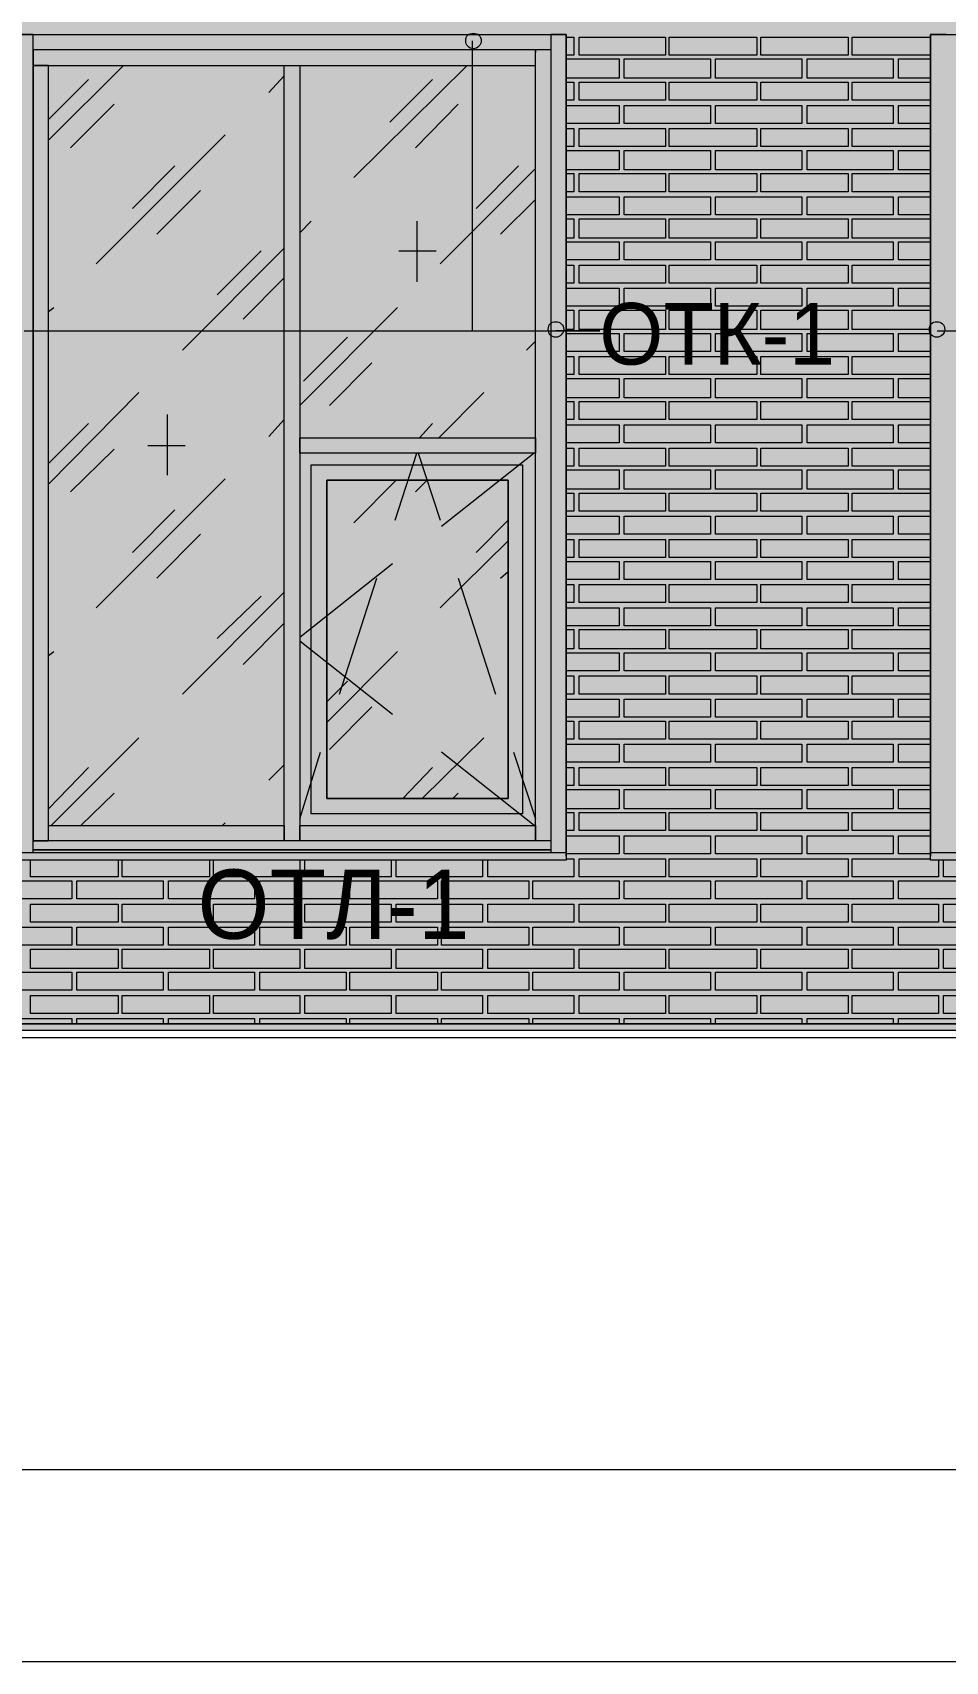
# Model space of a CAD drawing. Header units: millimetres. Extents: x -28928 to 100580, y -22867 to 36490.
# Drawn here: x 38035 to 41034, y 14249 to 19599 of the extents above; entities that cross this region are included whole.
import ezdxf

# ---------------------------------------------------------------- set-up
doc = ezdxf.new("R2010")
doc.units = ezdxf.units.MM
doc.layers.add('PDF _Геометрия', color=7, linetype='Continuous', true_color=0x8f8e8d)
doc.layers.add('PDF _Сплошная заливка', color=7, linetype='Continuous', true_color=0xffffff)
doc.layers.add('PDF _Текст', color=7, linetype='Continuous')

msp = doc.modelspace()

# ---------------------------------------------------------------- hatches: boundary and pattern name
at = {"layer": 'PDF _Сплошная заливка', "true_color": 0xdcd6cf, "transparency": 33554559}
msp.add_hatch(color=254, dxfattribs=at).paths.add_polyline_path([(19133.7, 30089.1), (19133.7, 16343.4), (52641.4, 16343.4), (52641.4, 30089.1)])

# ---------------------------------------------------------------- linework, layer by layer
at = {"layer": 'PDF _Геометрия', "color": 7, "lineweight": 9}
for points in [[(19133.7, 16343.4), (52641.4, 16343.4), (52641.4, 30089.1), (52641.4, 16343.4), (52662.6, 16343.4), (52662.6, 30089.1), (52662.6, 16343.4), (62173.4, 16343.4), (62173.4, 19592.6), (64271.8, 19592.6), (64271.8, 16343.4), (64868.4, 16343.4), (64868.4, 19592.6), (66268.7, 19592.6), (66268.7, 16343.4), (82239.9, 16343.4)], [(38036.8, 16906), (38036.8, 16969.5), (38036.8, 18243), (38036.8, 16944.1), (38087.6, 16944.1), (38087.6, 18243), (38087.6, 19491), (38036.8, 19491), (38036.8, 18243), (38036.8, 19516.4), (38036.8, 19592.6), (37986.1, 19592.6)], [(37986.1, 19592.6), (39788.4, 19592.6), (39788.4, 16893.4), (39788.4, 16969.5), (39788.4, 18243), (39788.4, 19516.4), (39788.4, 19592.6), (39737.6, 19592.6), (39737.6, 19516.4), (39737.6, 18243), (39737.6, 16944.1), (39686.8, 16944.1), (39686.8, 18243), (39686.8, 19516.4)], [(41036.4, 19592.6), (40985.7, 19592.6), (40985.7, 19516.4), (40985.7, 18243), (40985.7, 16969.5), (40985.7, 16893.4), (40985.7, 19592.6), (42783.7, 19592.6)], [(39479.5, 19571.4), (39479.5, 18619.5), (39898.4, 18619.5), (39754.5, 18619.5)], [(39686.8, 19541.8), (39686.8, 19533.4)], [(38087.6, 19245.7), (38333, 19491)], [(39090.3, 19123), (39462.6, 19491)], [(39737.6, 19516.4), (39737.6, 18243), (39737.6, 16969.5), (39737.6, 16906)], [(38087.6, 19313.4), (38218.7, 19444.5)], [(38811.1, 19402.2), (38861.8, 19457.2)], [(39208.7, 19304.9), (39348.4, 19444.5)], [(38159.5, 19220.3), (38303.4, 19364.1)], [(39293.4, 19220.3), (39433, 19364.1)], [(38244.1, 18839.5), (38667.2, 19262.6)], [(38362.6, 19021.4), (38502.2, 19161)], [(39373.7, 18839.5), (39686.8, 19152.6)], [(39492.2, 19021.4), (39631.8, 19161)], [(38443, 18936.8), (38586.8, 19080.7)], [(39572.6, 18936.8), (39686.8, 19051)], [(38912.6, 18941), (38950.7, 18979.1)], [(39297.6, 18979.1), (39297.6, 18780.3)], [(38527.6, 18556), (38861.8, 18890.3)], [(38641.8, 18738), (38785.7, 18881.8)], [(39238.4, 18881.8), (39361.1, 18881.8)], [(38726.4, 18657.6), (38861.8, 18793)], [(38087.6, 18683), (38104.5, 18695.7)], [(38912.6, 18374.1), (39234.1, 18695.7)], [(38007.2, 18619.5), (39898.4, 18619.5)], [(41006.8, 18619.5), (42898, 18619.5)], [(38925.3, 18454.5), (39069.1, 18598.4)], [(39657.2, 18556), (39686.8, 18585.7)], [(39009.9, 18374.1), (39149.5, 18513.7)], [(38087.6, 18116), (38383.7, 18416.4)], [(39369.5, 18268.4), (39517.6, 18416.4)], [(38087.6, 18183.7), (38218.7, 18314.9)], [(38476.8, 18344.5), (38476.8, 18145.7)], [(38811.1, 18272.6), (38861.8, 18327.6)], [(39306.1, 18268.4), (39348.4, 18314.9)], [(38413.4, 18243), (38536.1, 18243)], [(38159.5, 18090.7), (38303.4, 18230.3)], [(39225.7, 17997.6), (39297.6, 18217.6)], [(39301.8, 18217.6), (39373.7, 17997.6)], [(39682.6, 18217.6), (39378, 17976.4)], [(38244.1, 17709.9), (38667.2, 18133)], [(39090.3, 17989.1), (39229.9, 18128.7)], [(39293.4, 18090.7), (39331.4, 18128.7)], [(38362.6, 17891.8), (38502.2, 18031.4)], [(39492.2, 17891.8), (39598, 17997.6)], [(38443, 17807.2), (38586.8, 17951)], [(39373.7, 17709.9), (39598, 17929.9)], [(39217.2, 17853.7), (38912.6, 17612.6)], [(39572.6, 17807.2), (39598, 17828.4)], [(39043.7, 17426.4), (39166.4, 17807.2)], [(39433, 17807.2), (39555.7, 17426.4)], [(38527.6, 17426.4), (38861.8, 17760.7)], [(38641.8, 17608.4), (38785.7, 17748)], [(38726.4, 17523.7), (38861.8, 17659.1)], [(38087.6, 17553.4), (38104.5, 17566)], [(39217.2, 17358.7), (38912.6, 17599.9)], [(39001.4, 17333.4), (39234.1, 17566)], [(39001.4, 17401), (39069.1, 17468.7)], [(39009.9, 17244.5), (39149.5, 17384.1)], [(38096.1, 16994.9), (38383.7, 17282.6)], [(39314.5, 17083.7), (39517.6, 17282.6)], [(38912.6, 17016), (38980.3, 17236)], [(39682.6, 16994.9), (39378, 17236)], [(39614.9, 17236), (39686.8, 17016)], [(38087.6, 17049.9), (38218.7, 17185.3)], [(38811.1, 17143), (38861.8, 17193.7)], [(39251.1, 17083.7), (39348.4, 17185.3)], [(38193.4, 16994.9), (38303.4, 17100.7)], [(39416.1, 17083.7), (39433, 17100.7)], [(38658.7, 16994.9), (38667.2, 17003.4)], [(39737.6, 16944.1), (38036.8, 16944.1)], [(39737.6, 16914.5), (38036.8, 16914.5), (39737.6, 16914.5)], [(39737.6, 16914.5), (38036.8, 16914.5)], [(39788.4, 16906), (39788.4, 16906)], [(40985.7, 16906), (40985.7, 16906)], [(39788.4, 16884.9), (39788.4, 16880.7)], [(40985.7, 16880.7), (40985.7, 16884.9)], [(82117.2, 14536.8), (82117.2, 16296.8), (63269.1, 16296.8), (-22471.6, 16296.8)], [(19468, 14947.2), (19400.3, 14879.5), (52379.1, 14879.5), (52307.2, 14807.6)], [(-21642.4, 14249.1), (82028.4, 14249.1)]]:
    msp.add_lwpolyline(points, dxfattribs=at)
for points in [[(38887.2, 19541.8), (38036.8, 19541.8), (38036.8, 19491), (38887.2, 19491), (39686.8, 19491), (39686.8, 19541.8), (38887.2, 19541.8), (38062.2, 19541.8), (38036.8, 19541.8), (38036.8, 19592.6), (38062.2, 19592.6), (38887.2, 19592.6), (39712.2, 19592.6), (39737.6, 19592.6), (39737.6, 19541.8), (39712.2, 19541.8)], [(38912.6, 16944.1), (38861.8, 16944.1), (38087.6, 16944.1), (38087.6, 16994.9), (38861.8, 16994.9), (38861.8, 16944.1), (38861.8, 18243), (38861.8, 19491), (38912.6, 19491), (38912.6, 18243)], [(39686.8, 18217.6), (38912.6, 18217.6), (38912.6, 18268.4), (39686.8, 18268.4)], [(38950.7, 18179.5), (39644.5, 18179.5), (39644.5, 17033), (38950.7, 17033)], [(39644.5, 18179.5), (39644.5, 17033), (38950.7, 17033), (38950.7, 18179.5)], [(39598, 18128.7), (39001.4, 18128.7), (39001.4, 17083.7), (39598, 17083.7)], [(39001.4, 17083.7), (39001.4, 18128.7), (39598, 18128.7), (39598, 17083.7)], [(39686.8, 16944.1), (38912.6, 16944.1), (38912.6, 16994.9), (39686.8, 16994.9)], [(39788.4, 16880.7), (37986.1, 16880.7), (37986.1, 16906), (39788.4, 16906)], [(42783.7, 16880.7), (40985.7, 16880.7), (40985.7, 16906), (42783.7, 16906)], [(62173.4, 16322.2), (62173.4, 16343.4), (-17276.3, 16343.4), (19112.6, 16343.4), (-17276.3, 16343.4), (-17276.3, 16322.2)], [(19133.7, 16343.4), (52641.4, 16343.4)]]:
    msp.add_lwpolyline(points, close=True, dxfattribs=at)
at = {"layer": 'PDF _Геометрия', "lineweight": 9}
for points in [[(39788.4, 19584.1), (39813.7, 19584.1), (39813.7, 19524.9), (39788.4, 19524.9)], [(40985.7, 19524.9), (40727.6, 19524.9), (40727.6, 19584.1), (40985.7, 19584.1)], [(39788.4, 19512.2), (39822.2, 19512.2), (39961.8, 19512.2), (39961.8, 19448.7), (39822.2, 19448.7), (39788.4, 19448.7)], [(40985.7, 19448.7), (40879.9, 19448.7), (40879.9, 19512.2), (40985.7, 19512.2)], [(39788.4, 19436), (39813.7, 19436), (39813.7, 19376.8), (39788.4, 19376.8)], [(40985.7, 19376.8), (40727.6, 19376.8), (40727.6, 19436), (40985.7, 19436)], [(39788.4, 19359.9), (39822.2, 19359.9), (39961.8, 19359.9), (39961.8, 19300.7), (39822.2, 19300.7), (39788.4, 19300.7)], [(40985.7, 19300.7), (40879.9, 19300.7), (40879.9, 19359.9), (40985.7, 19359.9)], [(39788.4, 19283.7), (39813.7, 19283.7), (39813.7, 19224.5), (39788.4, 19224.5)], [(40985.7, 19224.5), (40727.6, 19224.5), (40727.6, 19283.7), (40985.7, 19283.7)], [(39788.4, 19211.8), (39822.2, 19211.8), (39961.8, 19211.8), (39961.8, 19148.4), (39822.2, 19148.4), (39788.4, 19148.4)], [(40985.7, 19148.4), (40879.9, 19148.4), (40879.9, 19211.8), (40985.7, 19211.8)], [(39788.4, 19135.7), (39813.7, 19135.7), (39813.7, 19076.4), (39788.4, 19076.4)], [(40985.7, 19076.4), (40727.6, 19076.4), (40727.6, 19135.7), (40985.7, 19135.7)], [(39788.4, 19059.5), (39822.2, 19059.5), (39961.8, 19059.5), (39961.8, 19000.3), (39822.2, 19000.3), (39788.4, 19000.3)], [(40985.7, 19000.3), (40879.9, 19000.3), (40879.9, 19059.5), (40985.7, 19059.5)], [(39788.4, 18987.6), (39813.7, 18987.6), (39813.7, 18924.1), (39788.4, 18924.1)], [(40985.7, 18924.1), (40727.6, 18924.1), (40727.6, 18987.6), (40985.7, 18987.6)], [(39788.4, 18911.4), (39822.2, 18911.4), (39961.8, 18911.4), (39961.8, 18852.2), (39822.2, 18852.2), (39788.4, 18852.2)], [(40985.7, 18852.2), (40879.9, 18852.2), (40879.9, 18911.4), (40985.7, 18911.4)], [(39788.4, 18835.3), (39813.7, 18835.3), (39813.7, 18776), (39788.4, 18776)], [(40985.7, 18776), (40727.6, 18776), (40727.6, 18835.3), (40985.7, 18835.3)], [(39788.4, 18759.1), (39822.2, 18759.1), (39961.8, 18759.1), (39961.8, 18699.9), (39822.2, 18699.9), (39788.4, 18699.9)], [(40985.7, 18699.9), (40879.9, 18699.9), (40879.9, 18759.1), (40985.7, 18759.1)], [(39788.4, 18687.2), (39813.7, 18687.2), (39813.7, 18623.7), (39788.4, 18623.7)], [(40985.7, 18623.7), (40727.6, 18623.7), (40727.6, 18687.2), (40985.7, 18687.2)], [(39788.4, 18611), (39822.2, 18611), (39961.8, 18611), (39961.8, 18551.8), (39822.2, 18551.8), (39788.4, 18551.8)], [(40985.7, 18551.8), (40879.9, 18551.8), (40879.9, 18611), (40985.7, 18611)], [(39788.4, 18534.9), (39813.7, 18534.9), (39813.7, 18475.7), (39788.4, 18475.7)], [(40985.7, 18475.7), (40727.6, 18475.7), (40727.6, 18534.9), (40985.7, 18534.9)], [(39788.4, 18463), (39822.2, 18463), (39961.8, 18463), (39961.8, 18399.5), (39822.2, 18399.5), (39788.4, 18399.5)], [(40985.7, 18399.5), (40879.9, 18399.5), (40879.9, 18463), (40985.7, 18463)], [(39788.4, 18386.8), (39813.7, 18386.8), (39813.7, 18327.6), (39788.4, 18327.6)], [(40985.7, 18327.6), (40727.6, 18327.6), (40727.6, 18386.8), (40985.7, 18386.8)], [(39788.4, 18310.7), (39822.2, 18310.7), (39961.8, 18310.7), (39961.8, 18251.4), (39822.2, 18251.4), (39788.4, 18251.4)], [(40985.7, 18251.4), (40879.9, 18251.4), (40879.9, 18310.7), (40985.7, 18310.7)], [(39788.4, 18234.5), (39813.7, 18234.5), (39813.7, 18175.3), (39788.4, 18175.3)], [(40985.7, 18175.3), (40727.6, 18175.3), (40727.6, 18234.5), (40985.7, 18234.5)], [(39788.4, 18162.6), (39822.2, 18162.6), (39961.8, 18162.6), (39961.8, 18099.1), (39822.2, 18099.1), (39788.4, 18099.1)], [(40985.7, 18099.1), (40879.9, 18099.1), (40879.9, 18162.6), (40985.7, 18162.6)], [(39788.4, 18086.4), (39813.7, 18086.4), (39813.7, 18027.2), (39788.4, 18027.2)], [(40985.7, 18027.2), (40727.6, 18027.2), (40727.6, 18086.4), (40985.7, 18086.4)], [(39788.4, 18010.3), (39822.2, 18010.3), (39961.8, 18010.3), (39961.8, 17951), (39822.2, 17951), (39788.4, 17951)], [(40985.7, 17951), (40879.9, 17951), (40879.9, 18010.3), (40985.7, 18010.3)], [(39788.4, 17934.1), (39813.7, 17934.1), (39813.7, 17874.9), (39788.4, 17874.9)], [(40985.7, 17874.9), (40727.6, 17874.9), (40727.6, 17934.1), (40985.7, 17934.1)], [(39788.4, 17862.2), (39822.2, 17862.2), (39961.8, 17862.2), (39961.8, 17803), (39822.2, 17803), (39788.4, 17803)], [(40985.7, 17803), (40879.9, 17803), (40879.9, 17862.2), (40985.7, 17862.2)], [(39788.4, 17786), (39813.7, 17786), (39813.7, 17726.8), (39788.4, 17726.8)], [(40985.7, 17726.8), (40727.6, 17726.8), (40727.6, 17786), (40985.7, 17786)], [(39788.4, 17709.9), (39822.2, 17709.9), (39961.8, 17709.9), (39961.8, 17650.7), (39822.2, 17650.7), (39788.4, 17650.7)], [(40985.7, 17650.7), (40879.9, 17650.7), (40879.9, 17709.9), (40985.7, 17709.9)], [(39788.4, 17638), (39813.7, 17638), (39813.7, 17574.5), (39788.4, 17574.5)], [(40985.7, 17574.5), (40727.6, 17574.5), (40727.6, 17638), (40985.7, 17638)], [(39788.4, 17561.8), (39822.2, 17561.8), (39961.8, 17561.8), (39961.8, 17502.6), (39822.2, 17502.6), (39788.4, 17502.6)], [(40985.7, 17502.6), (40879.9, 17502.6), (40879.9, 17561.8), (40985.7, 17561.8)], [(39788.4, 17485.7), (39813.7, 17485.7), (39813.7, 17426.4), (39788.4, 17426.4)], [(40985.7, 17426.4), (40727.6, 17426.4), (40727.6, 17485.7), (40985.7, 17485.7)], [(39788.4, 17409.5), (39822.2, 17409.5), (39961.8, 17409.5), (39961.8, 17350.3), (39822.2, 17350.3), (39788.4, 17350.3)], [(40985.7, 17350.3), (40879.9, 17350.3), (40879.9, 17409.5), (40985.7, 17409.5)], [(39788.4, 17337.6), (39813.7, 17337.6), (39813.7, 17278.4), (39788.4, 17278.4)], [(40985.7, 17278.4), (40727.6, 17278.4), (40727.6, 17337.6), (40985.7, 17337.6)], [(39788.4, 17261.4), (39822.2, 17261.4), (39961.8, 17261.4), (39961.8, 17202.2), (39822.2, 17202.2), (39788.4, 17202.2)], [(40985.7, 17202.2), (40879.9, 17202.2), (40879.9, 17261.4), (40985.7, 17261.4)], [(39788.4, 17185.3), (39813.7, 17185.3), (39813.7, 17126), (39788.4, 17126)], [(40985.7, 17126), (40727.6, 17126), (40727.6, 17185.3), (40985.7, 17185.3)], [(39788.4, 17113.4), (39822.2, 17113.4), (39961.8, 17113.4), (39961.8, 17049.9), (39822.2, 17049.9), (39788.4, 17049.9)], [(40985.7, 17049.9), (40879.9, 17049.9), (40879.9, 17113.4), (40985.7, 17113.4)], [(39788.4, 17037.2), (39813.7, 17037.2), (39813.7, 16978), (39788.4, 16978)], [(40985.7, 16978), (40727.6, 16978), (40727.6, 17037.2), (40985.7, 17037.2)], [(39788.4, 16961), (39822.2, 16961), (39961.8, 16961), (39961.8, 16901.8), (39822.2, 16901.8), (39788.4, 16901.8)], [(40985.7, 16901.8), (40879.9, 16901.8), (40879.9, 16961), (40985.7, 16961)], [(38316.1, 16880.7), (38316.1, 16825.7), (38028.4, 16825.7), (38028.4, 16880.7)], [(38616.4, 16880.7), (38616.4, 16825.7), (38328.7, 16825.7), (38328.7, 16880.7)], [(38912.6, 16880.7), (38912.6, 16825.7), (38629.1, 16825.7), (38629.1, 16880.7)], [(39213, 16880.7), (39213, 16825.7), (38929.5, 16825.7), (38929.5, 16880.7)], [(39513.4, 16880.7), (39513.4, 16825.7), (39229.9, 16825.7), (39229.9, 16880.7)], [(39788.4, 16884.9), (39813.7, 16884.9), (39813.7, 16825.7), (39530.3, 16825.7), (39530.3, 16880.7)], [(41011.1, 16880.7), (41011.1, 16825.7), (40727.6, 16825.7), (40727.6, 16884.9), (40985.7, 16884.9)], [(41311.4, 16880.7), (41311.4, 16825.7), (41028, 16825.7), (41028, 16880.7)], [(37880.3, 16343.4), (37880.3, 16360.3), (38024.1, 16360.3), (38163.7, 16360.3), (38163.7, 16343.4)], [(38180.7, 16343.4), (38180.7, 16360.3), (38320.3, 16360.3), (38464.1, 16360.3), (38464.1, 16343.4)], [(38481.1, 16343.4), (38481.1, 16360.3), (38620.7, 16360.3), (38764.5, 16360.3), (38764.5, 16343.4)], [(38781.4, 16343.4), (38781.4, 16360.3), (38921.1, 16360.3), (39064.9, 16360.3), (39064.9, 16343.4)], [(39077.6, 16343.4), (39077.6, 16360.3), (39221.4, 16360.3), (39365.3, 16360.3), (39365.3, 16343.4)], [(39378, 16343.4), (39378, 16360.3), (39521.8, 16360.3), (39665.7, 16360.3), (39665.7, 16343.4)], [(39678.4, 16343.4), (39678.4, 16360.3), (39822.2, 16360.3), (39961.8, 16360.3), (39961.8, 16343.4)], [(39978.7, 16343.4), (39978.7, 16360.3), (40122.6, 16360.3), (40262.2, 16360.3), (40262.2, 16343.4)], [(40279.1, 16343.4), (40279.1, 16360.3), (40423, 16360.3), (40562.6, 16360.3), (40562.6, 16343.4)], [(40579.5, 16343.4), (40579.5, 16360.3), (40719.1, 16360.3), (40863, 16360.3), (40863, 16343.4)], [(40879.9, 16343.4), (40879.9, 16360.3), (41019.5, 16360.3), (41163.4, 16360.3), (41163.4, 16343.4)]]:
    msp.add_lwpolyline(points, dxfattribs=at)
for points in [[(40114.1, 19584.1), (40114.1, 19524.9), (39830.7, 19524.9), (39830.7, 19584.1)], [(40414.5, 19584.1), (40414.5, 19524.9), (40126.8, 19524.9), (40126.8, 19584.1)], [(40714.9, 19584.1), (40714.9, 19524.9), (40427.2, 19524.9), (40427.2, 19584.1)], [(40262.2, 19448.7), (40122.6, 19448.7), (39978.7, 19448.7), (39978.7, 19512.2), (40122.6, 19512.2), (40262.2, 19512.2)], [(40562.6, 19448.7), (40423, 19448.7), (40279.1, 19448.7), (40279.1, 19512.2), (40423, 19512.2), (40562.6, 19512.2)], [(40863, 19448.7), (40719.1, 19448.7), (40579.5, 19448.7), (40579.5, 19512.2), (40719.1, 19512.2), (40863, 19512.2)], [(40114.1, 19436), (40114.1, 19376.8), (39830.7, 19376.8), (39830.7, 19436)], [(40414.5, 19436), (40414.5, 19376.8), (40126.8, 19376.8), (40126.8, 19436)], [(40714.9, 19436), (40714.9, 19376.8), (40427.2, 19376.8), (40427.2, 19436)], [(40262.2, 19300.7), (40122.6, 19300.7), (39978.7, 19300.7), (39978.7, 19359.9), (40122.6, 19359.9), (40262.2, 19359.9)], [(40562.6, 19300.7), (40423, 19300.7), (40279.1, 19300.7), (40279.1, 19359.9), (40423, 19359.9), (40562.6, 19359.9)], [(40863, 19300.7), (40719.1, 19300.7), (40579.5, 19300.7), (40579.5, 19359.9), (40719.1, 19359.9), (40863, 19359.9)], [(40114.1, 19283.7), (40114.1, 19224.5), (39830.7, 19224.5), (39830.7, 19283.7)], [(40414.5, 19283.7), (40414.5, 19224.5), (40126.8, 19224.5), (40126.8, 19283.7)], [(40714.9, 19283.7), (40714.9, 19224.5), (40427.2, 19224.5), (40427.2, 19283.7)], [(40262.2, 19148.4), (40122.6, 19148.4), (39978.7, 19148.4), (39978.7, 19211.8), (40122.6, 19211.8), (40262.2, 19211.8)], [(40562.6, 19148.4), (40423, 19148.4), (40279.1, 19148.4), (40279.1, 19211.8), (40423, 19211.8), (40562.6, 19211.8)], [(40863, 19148.4), (40719.1, 19148.4), (40579.5, 19148.4), (40579.5, 19211.8), (40719.1, 19211.8), (40863, 19211.8)], [(40114.1, 19135.7), (40114.1, 19076.4), (39830.7, 19076.4), (39830.7, 19135.7)], [(40414.5, 19135.7), (40414.5, 19076.4), (40126.8, 19076.4), (40126.8, 19135.7)], [(40714.9, 19135.7), (40714.9, 19076.4), (40427.2, 19076.4), (40427.2, 19135.7)], [(40262.2, 19000.3), (40122.6, 19000.3), (39978.7, 19000.3), (39978.7, 19059.5), (40122.6, 19059.5), (40262.2, 19059.5)], [(40562.6, 19000.3), (40423, 19000.3), (40279.1, 19000.3), (40279.1, 19059.5), (40423, 19059.5), (40562.6, 19059.5)], [(40863, 19000.3), (40719.1, 19000.3), (40579.5, 19000.3), (40579.5, 19059.5), (40719.1, 19059.5), (40863, 19059.5)], [(40114.1, 18987.6), (40114.1, 18924.1), (39830.7, 18924.1), (39830.7, 18987.6)], [(40414.5, 18987.6), (40414.5, 18924.1), (40126.8, 18924.1), (40126.8, 18987.6)], [(40714.9, 18987.6), (40714.9, 18924.1), (40427.2, 18924.1), (40427.2, 18987.6)], [(40262.2, 18852.2), (40122.6, 18852.2), (39978.7, 18852.2), (39978.7, 18911.4), (40122.6, 18911.4), (40262.2, 18911.4)], [(40562.6, 18852.2), (40423, 18852.2), (40279.1, 18852.2), (40279.1, 18911.4), (40423, 18911.4), (40562.6, 18911.4)], [(40863, 18852.2), (40719.1, 18852.2), (40579.5, 18852.2), (40579.5, 18911.4), (40719.1, 18911.4), (40863, 18911.4)], [(40114.1, 18835.3), (40114.1, 18776), (39830.7, 18776), (39830.7, 18835.3)], [(40414.5, 18835.3), (40414.5, 18776), (40126.8, 18776), (40126.8, 18835.3)], [(40714.9, 18835.3), (40714.9, 18776), (40427.2, 18776), (40427.2, 18835.3)], [(40262.2, 18699.9), (40122.6, 18699.9), (39978.7, 18699.9), (39978.7, 18759.1), (40122.6, 18759.1), (40262.2, 18759.1)], [(40562.6, 18699.9), (40423, 18699.9), (40279.1, 18699.9), (40279.1, 18759.1), (40423, 18759.1), (40562.6, 18759.1)], [(40863, 18699.9), (40719.1, 18699.9), (40579.5, 18699.9), (40579.5, 18759.1), (40719.1, 18759.1), (40863, 18759.1)], [(40114.1, 18687.2), (40114.1, 18623.7), (39830.7, 18623.7), (39830.7, 18687.2)], [(40414.5, 18687.2), (40414.5, 18623.7), (40126.8, 18623.7), (40126.8, 18687.2)], [(40714.9, 18687.2), (40714.9, 18623.7), (40427.2, 18623.7), (40427.2, 18687.2)], [(40262.2, 18551.8), (40122.6, 18551.8), (39978.7, 18551.8), (39978.7, 18611), (40122.6, 18611), (40262.2, 18611)], [(40562.6, 18551.8), (40423, 18551.8), (40279.1, 18551.8), (40279.1, 18611), (40423, 18611), (40562.6, 18611)], [(40863, 18551.8), (40719.1, 18551.8), (40579.5, 18551.8), (40579.5, 18611), (40719.1, 18611), (40863, 18611)], [(40114.1, 18534.9), (40114.1, 18475.7), (39830.7, 18475.7), (39830.7, 18534.9)], [(40414.5, 18534.9), (40414.5, 18475.7), (40126.8, 18475.7), (40126.8, 18534.9)], [(40714.9, 18534.9), (40714.9, 18475.7), (40427.2, 18475.7), (40427.2, 18534.9)], [(40262.2, 18399.5), (40122.6, 18399.5), (39978.7, 18399.5), (39978.7, 18463), (40122.6, 18463), (40262.2, 18463)], [(40562.6, 18399.5), (40423, 18399.5), (40279.1, 18399.5), (40279.1, 18463), (40423, 18463), (40562.6, 18463)], [(40863, 18399.5), (40719.1, 18399.5), (40579.5, 18399.5), (40579.5, 18463), (40719.1, 18463), (40863, 18463)], [(40114.1, 18386.8), (40114.1, 18327.6), (39830.7, 18327.6), (39830.7, 18386.8)], [(40414.5, 18386.8), (40414.5, 18327.6), (40126.8, 18327.6), (40126.8, 18386.8)], [(40714.9, 18386.8), (40714.9, 18327.6), (40427.2, 18327.6), (40427.2, 18386.8)], [(40262.2, 18251.4), (40122.6, 18251.4), (39978.7, 18251.4), (39978.7, 18310.7), (40122.6, 18310.7), (40262.2, 18310.7)], [(40562.6, 18251.4), (40423, 18251.4), (40279.1, 18251.4), (40279.1, 18310.7), (40423, 18310.7), (40562.6, 18310.7)], [(40863, 18251.4), (40719.1, 18251.4), (40579.5, 18251.4), (40579.5, 18310.7), (40719.1, 18310.7), (40863, 18310.7)], [(40114.1, 18234.5), (40114.1, 18175.3), (39830.7, 18175.3), (39830.7, 18234.5)], [(40414.5, 18234.5), (40414.5, 18175.3), (40126.8, 18175.3), (40126.8, 18234.5)], [(40714.9, 18234.5), (40714.9, 18175.3), (40427.2, 18175.3), (40427.2, 18234.5)], [(40262.2, 18099.1), (40122.6, 18099.1), (39978.7, 18099.1), (39978.7, 18162.6), (40122.6, 18162.6), (40262.2, 18162.6)], [(40562.6, 18099.1), (40423, 18099.1), (40279.1, 18099.1), (40279.1, 18162.6), (40423, 18162.6), (40562.6, 18162.6)], [(40863, 18099.1), (40719.1, 18099.1), (40579.5, 18099.1), (40579.5, 18162.6), (40719.1, 18162.6), (40863, 18162.6)], [(40114.1, 18086.4), (40114.1, 18027.2), (39830.7, 18027.2), (39830.7, 18086.4)], [(40414.5, 18086.4), (40414.5, 18027.2), (40126.8, 18027.2), (40126.8, 18086.4)], [(40714.9, 18086.4), (40714.9, 18027.2), (40427.2, 18027.2), (40427.2, 18086.4)], [(40262.2, 17951), (40122.6, 17951), (39978.7, 17951), (39978.7, 18010.3), (40122.6, 18010.3), (40262.2, 18010.3)], [(40562.6, 17951), (40423, 17951), (40279.1, 17951), (40279.1, 18010.3), (40423, 18010.3), (40562.6, 18010.3)], [(40863, 17951), (40719.1, 17951), (40579.5, 17951), (40579.5, 18010.3), (40719.1, 18010.3), (40863, 18010.3)], [(40114.1, 17934.1), (40114.1, 17874.9), (39830.7, 17874.9), (39830.7, 17934.1)], [(40414.5, 17934.1), (40414.5, 17874.9), (40126.8, 17874.9), (40126.8, 17934.1)], [(40714.9, 17934.1), (40714.9, 17874.9), (40427.2, 17874.9), (40427.2, 17934.1)], [(40262.2, 17803), (40122.6, 17803), (39978.7, 17803), (39978.7, 17862.2), (40122.6, 17862.2), (40262.2, 17862.2)], [(40562.6, 17803), (40423, 17803), (40279.1, 17803), (40279.1, 17862.2), (40423, 17862.2), (40562.6, 17862.2)], [(40863, 17803), (40719.1, 17803), (40579.5, 17803), (40579.5, 17862.2), (40719.1, 17862.2), (40863, 17862.2)], [(40114.1, 17786), (40114.1, 17726.8), (39830.7, 17726.8), (39830.7, 17786)], [(40414.5, 17786), (40414.5, 17726.8), (40126.8, 17726.8), (40126.8, 17786)], [(40714.9, 17786), (40714.9, 17726.8), (40427.2, 17726.8), (40427.2, 17786)], [(40262.2, 17650.7), (40122.6, 17650.7), (39978.7, 17650.7), (39978.7, 17709.9), (40122.6, 17709.9), (40262.2, 17709.9)], [(40562.6, 17650.7), (40423, 17650.7), (40279.1, 17650.7), (40279.1, 17709.9), (40423, 17709.9), (40562.6, 17709.9)], [(40863, 17650.7), (40719.1, 17650.7), (40579.5, 17650.7), (40579.5, 17709.9), (40719.1, 17709.9), (40863, 17709.9)], [(40114.1, 17638), (40114.1, 17574.5), (39830.7, 17574.5), (39830.7, 17638)], [(40414.5, 17638), (40414.5, 17574.5), (40126.8, 17574.5), (40126.8, 17638)], [(40714.9, 17638), (40714.9, 17574.5), (40427.2, 17574.5), (40427.2, 17638)], [(40262.2, 17502.6), (40122.6, 17502.6), (39978.7, 17502.6), (39978.7, 17561.8), (40122.6, 17561.8), (40262.2, 17561.8)], [(40562.6, 17502.6), (40423, 17502.6), (40279.1, 17502.6), (40279.1, 17561.8), (40423, 17561.8), (40562.6, 17561.8)], [(40863, 17502.6), (40719.1, 17502.6), (40579.5, 17502.6), (40579.5, 17561.8), (40719.1, 17561.8), (40863, 17561.8)], [(40114.1, 17485.7), (40114.1, 17426.4), (39830.7, 17426.4), (39830.7, 17485.7)], [(40414.5, 17485.7), (40414.5, 17426.4), (40126.8, 17426.4), (40126.8, 17485.7)], [(40714.9, 17485.7), (40714.9, 17426.4), (40427.2, 17426.4), (40427.2, 17485.7)], [(40262.2, 17350.3), (40122.6, 17350.3), (39978.7, 17350.3), (39978.7, 17409.5), (40122.6, 17409.5), (40262.2, 17409.5)], [(40562.6, 17350.3), (40423, 17350.3), (40279.1, 17350.3), (40279.1, 17409.5), (40423, 17409.5), (40562.6, 17409.5)], [(40863, 17350.3), (40719.1, 17350.3), (40579.5, 17350.3), (40579.5, 17409.5), (40719.1, 17409.5), (40863, 17409.5)], [(40114.1, 17337.6), (40114.1, 17278.4), (39830.7, 17278.4), (39830.7, 17337.6)], [(40414.5, 17337.6), (40414.5, 17278.4), (40126.8, 17278.4), (40126.8, 17337.6)], [(40714.9, 17337.6), (40714.9, 17278.4), (40427.2, 17278.4), (40427.2, 17337.6)], [(40262.2, 17202.2), (40122.6, 17202.2), (39978.7, 17202.2), (39978.7, 17261.4), (40122.6, 17261.4), (40262.2, 17261.4)], [(40562.6, 17202.2), (40423, 17202.2), (40279.1, 17202.2), (40279.1, 17261.4), (40423, 17261.4), (40562.6, 17261.4)], [(40863, 17202.2), (40719.1, 17202.2), (40579.5, 17202.2), (40579.5, 17261.4), (40719.1, 17261.4), (40863, 17261.4)], [(40114.1, 17185.3), (40114.1, 17126), (39830.7, 17126), (39830.7, 17185.3)], [(40414.5, 17185.3), (40414.5, 17126), (40126.8, 17126), (40126.8, 17185.3)], [(40714.9, 17185.3), (40714.9, 17126), (40427.2, 17126), (40427.2, 17185.3)], [(40262.2, 17049.9), (40122.6, 17049.9), (39978.7, 17049.9), (39978.7, 17113.4), (40122.6, 17113.4), (40262.2, 17113.4)], [(40562.6, 17049.9), (40423, 17049.9), (40279.1, 17049.9), (40279.1, 17113.4), (40423, 17113.4), (40562.6, 17113.4)], [(40863, 17049.9), (40719.1, 17049.9), (40579.5, 17049.9), (40579.5, 17113.4), (40719.1, 17113.4), (40863, 17113.4)], [(40114.1, 17037.2), (40114.1, 16978), (39830.7, 16978), (39830.7, 17037.2)], [(40414.5, 17037.2), (40414.5, 16978), (40126.8, 16978), (40126.8, 17037.2)], [(40714.9, 17037.2), (40714.9, 16978), (40427.2, 16978), (40427.2, 17037.2)], [(40262.2, 16901.8), (40122.6, 16901.8), (39978.7, 16901.8), (39978.7, 16961), (40122.6, 16961), (40262.2, 16961)], [(40562.6, 16901.8), (40423, 16901.8), (40279.1, 16901.8), (40279.1, 16961), (40423, 16961), (40562.6, 16961)], [(40863, 16901.8), (40719.1, 16901.8), (40579.5, 16901.8), (40579.5, 16961), (40719.1, 16961), (40863, 16961)], [(40114.1, 16884.9), (40114.1, 16825.7), (39830.7, 16825.7), (39830.7, 16884.9)], [(40414.5, 16884.9), (40414.5, 16825.7), (40126.8, 16825.7), (40126.8, 16884.9)], [(40714.9, 16884.9), (40714.9, 16825.7), (40427.2, 16825.7), (40427.2, 16884.9)], [(38163.7, 16753.7), (38024.1, 16753.7), (37880.3, 16753.7), (37880.3, 16813), (38024.1, 16813), (38163.7, 16813)], [(38464.1, 16753.7), (38320.3, 16753.7), (38180.7, 16753.7), (38180.7, 16813), (38320.3, 16813), (38464.1, 16813)], [(38764.5, 16753.7), (38620.7, 16753.7), (38481.1, 16753.7), (38481.1, 16813), (38620.7, 16813), (38764.5, 16813)], [(39064.9, 16753.7), (38921.1, 16753.7), (38781.4, 16753.7), (38781.4, 16813), (38921.1, 16813), (39064.9, 16813)], [(39365.3, 16753.7), (39221.4, 16753.7), (39077.6, 16753.7), (39077.6, 16813), (39221.4, 16813), (39365.3, 16813)], [(39665.7, 16753.7), (39521.8, 16753.7), (39378, 16753.7), (39378, 16813), (39521.8, 16813), (39665.7, 16813)], [(39961.8, 16753.7), (39822.2, 16753.7), (39678.4, 16753.7), (39678.4, 16813), (39822.2, 16813), (39961.8, 16813)], [(40262.2, 16753.7), (40122.6, 16753.7), (39978.7, 16753.7), (39978.7, 16813), (40122.6, 16813), (40262.2, 16813)], [(40562.6, 16753.7), (40423, 16753.7), (40279.1, 16753.7), (40279.1, 16813), (40423, 16813), (40562.6, 16813)], [(40863, 16753.7), (40719.1, 16753.7), (40579.5, 16753.7), (40579.5, 16813), (40719.1, 16813), (40863, 16813)], [(41163.4, 16753.7), (41019.5, 16753.7), (40879.9, 16753.7), (40879.9, 16813), (41019.5, 16813), (41163.4, 16813)], [(38316.1, 16736.8), (38316.1, 16677.6), (38028.4, 16677.6), (38028.4, 16736.8)], [(38616.4, 16736.8), (38616.4, 16677.6), (38328.7, 16677.6), (38328.7, 16736.8)], [(38912.6, 16736.8), (38912.6, 16677.6), (38629.1, 16677.6), (38629.1, 16736.8)], [(39213, 16736.8), (39213, 16677.6), (38929.5, 16677.6), (38929.5, 16736.8)], [(39513.4, 16736.8), (39513.4, 16677.6), (39229.9, 16677.6), (39229.9, 16736.8)], [(39813.7, 16736.8), (39813.7, 16677.6), (39530.3, 16677.6), (39530.3, 16736.8)], [(40114.1, 16736.8), (40114.1, 16677.6), (39830.7, 16677.6), (39830.7, 16736.8)], [(40414.5, 16736.8), (40414.5, 16677.6), (40126.8, 16677.6), (40126.8, 16736.8)], [(40714.9, 16736.8), (40714.9, 16677.6), (40427.2, 16677.6), (40427.2, 16736.8)], [(41011.1, 16736.8), (41011.1, 16677.6), (40727.6, 16677.6), (40727.6, 16736.8)], [(41311.4, 16736.8), (41311.4, 16677.6), (41028, 16677.6), (41028, 16736.8)], [(38163.7, 16601.4), (38024.1, 16601.4), (37880.3, 16601.4), (37880.3, 16660.7), (38024.1, 16660.7), (38163.7, 16660.7)], [(38464.1, 16601.4), (38320.3, 16601.4), (38180.7, 16601.4), (38180.7, 16660.7), (38320.3, 16660.7), (38464.1, 16660.7)], [(38764.5, 16601.4), (38620.7, 16601.4), (38481.1, 16601.4), (38481.1, 16660.7), (38620.7, 16660.7), (38764.5, 16660.7)], [(39064.9, 16601.4), (38921.1, 16601.4), (38781.4, 16601.4), (38781.4, 16660.7), (38921.1, 16660.7), (39064.9, 16660.7)], [(39365.3, 16601.4), (39221.4, 16601.4), (39077.6, 16601.4), (39077.6, 16660.7), (39221.4, 16660.7), (39365.3, 16660.7)], [(39665.7, 16601.4), (39521.8, 16601.4), (39378, 16601.4), (39378, 16660.7), (39521.8, 16660.7), (39665.7, 16660.7)], [(39961.8, 16601.4), (39822.2, 16601.4), (39678.4, 16601.4), (39678.4, 16660.7), (39822.2, 16660.7), (39961.8, 16660.7)], [(40262.2, 16601.4), (40122.6, 16601.4), (39978.7, 16601.4), (39978.7, 16660.7), (40122.6, 16660.7), (40262.2, 16660.7)], [(40562.6, 16601.4), (40423, 16601.4), (40279.1, 16601.4), (40279.1, 16660.7), (40423, 16660.7), (40562.6, 16660.7)], [(40863, 16601.4), (40719.1, 16601.4), (40579.5, 16601.4), (40579.5, 16660.7), (40719.1, 16660.7), (40863, 16660.7)], [(41163.4, 16601.4), (41019.5, 16601.4), (40879.9, 16601.4), (40879.9, 16660.7), (41019.5, 16660.7), (41163.4, 16660.7)], [(38316.1, 16588.7), (38316.1, 16525.3), (38028.4, 16525.3), (38028.4, 16588.7)], [(38616.4, 16588.7), (38616.4, 16525.3), (38328.7, 16525.3), (38328.7, 16588.7)], [(38912.6, 16588.7), (38912.6, 16525.3), (38629.1, 16525.3), (38629.1, 16588.7)], [(39213, 16588.7), (39213, 16525.3), (38929.5, 16525.3), (38929.5, 16588.7)], [(39513.4, 16588.7), (39513.4, 16525.3), (39229.9, 16525.3), (39229.9, 16588.7)], [(39813.7, 16588.7), (39813.7, 16525.3), (39530.3, 16525.3), (39530.3, 16588.7)], [(40114.1, 16588.7), (40114.1, 16525.3), (39830.7, 16525.3), (39830.7, 16588.7)], [(40414.5, 16588.7), (40414.5, 16525.3), (40126.8, 16525.3), (40126.8, 16588.7)], [(40714.9, 16588.7), (40714.9, 16525.3), (40427.2, 16525.3), (40427.2, 16588.7)], [(41011.1, 16588.7), (41011.1, 16525.3), (40727.6, 16525.3), (40727.6, 16588.7)], [(41311.4, 16588.7), (41311.4, 16525.3), (41028, 16525.3), (41028, 16588.7)], [(38163.7, 16453.4), (38024.1, 16453.4), (37880.3, 16453.4), (37880.3, 16512.6), (38024.1, 16512.6), (38163.7, 16512.6)], [(38464.1, 16453.4), (38320.3, 16453.4), (38180.7, 16453.4), (38180.7, 16512.6), (38320.3, 16512.6), (38464.1, 16512.6)], [(38764.5, 16453.4), (38620.7, 16453.4), (38481.1, 16453.4), (38481.1, 16512.6), (38620.7, 16512.6), (38764.5, 16512.6)], [(39064.9, 16453.4), (38921.1, 16453.4), (38781.4, 16453.4), (38781.4, 16512.6), (38921.1, 16512.6), (39064.9, 16512.6)], [(39365.3, 16453.4), (39221.4, 16453.4), (39077.6, 16453.4), (39077.6, 16512.6), (39221.4, 16512.6), (39365.3, 16512.6)], [(39665.7, 16453.4), (39521.8, 16453.4), (39378, 16453.4), (39378, 16512.6), (39521.8, 16512.6), (39665.7, 16512.6)], [(39961.8, 16453.4), (39822.2, 16453.4), (39678.4, 16453.4), (39678.4, 16512.6), (39822.2, 16512.6), (39961.8, 16512.6)], [(40262.2, 16453.4), (40122.6, 16453.4), (39978.7, 16453.4), (39978.7, 16512.6), (40122.6, 16512.6), (40262.2, 16512.6)], [(40562.6, 16453.4), (40423, 16453.4), (40279.1, 16453.4), (40279.1, 16512.6), (40423, 16512.6), (40562.6, 16512.6)], [(40863, 16453.4), (40719.1, 16453.4), (40579.5, 16453.4), (40579.5, 16512.6), (40719.1, 16512.6), (40863, 16512.6)], [(41163.4, 16453.4), (41019.5, 16453.4), (40879.9, 16453.4), (40879.9, 16512.6), (41019.5, 16512.6), (41163.4, 16512.6)], [(38316.1, 16436.4), (38316.1, 16377.2), (38028.4, 16377.2), (38028.4, 16436.4)], [(38616.4, 16436.4), (38616.4, 16377.2), (38328.7, 16377.2), (38328.7, 16436.4)], [(38912.6, 16436.4), (38912.6, 16377.2), (38629.1, 16377.2), (38629.1, 16436.4)], [(39213, 16436.4), (39213, 16377.2), (38929.5, 16377.2), (38929.5, 16436.4)], [(39513.4, 16436.4), (39513.4, 16377.2), (39229.9, 16377.2), (39229.9, 16436.4)], [(39813.7, 16436.4), (39813.7, 16377.2), (39530.3, 16377.2), (39530.3, 16436.4)], [(40114.1, 16436.4), (40114.1, 16377.2), (39830.7, 16377.2), (39830.7, 16436.4)], [(40414.5, 16436.4), (40414.5, 16377.2), (40126.8, 16377.2), (40126.8, 16436.4)], [(40714.9, 16436.4), (40714.9, 16377.2), (40427.2, 16377.2), (40427.2, 16436.4)], [(41011.1, 16436.4), (41011.1, 16377.2), (40727.6, 16377.2), (40727.6, 16436.4)], [(41311.4, 16436.4), (41311.4, 16377.2), (41028, 16377.2), (41028, 16436.4)]]:
    msp.add_lwpolyline(points, close=True, dxfattribs=at)
at = {"layer": 'PDF _Геометрия', "color": 7, "lineweight": 9}
for points in [[(39458.4, 19571.4), (39458.4, 19588.4), (39466.8, 19596.8), (39483.7, 19596.8)], [(39458.4, 19571.4), (39458.4, 19588.4), (39466.8, 19596.8), (39483.7, 19596.8)], [(39483.7, 19596.8), (39496.4, 19596.8), (39509.1, 19588.4), (39509.1, 19571.4)], [(39483.7, 19596.8), (39496.4, 19596.8), (39509.1, 19588.4), (39509.1, 19571.4)], [(39483.7, 19546), (39466.8, 19546), (39458.4, 19558.7), (39458.4, 19571.4)], [(39483.7, 19546), (39466.8, 19546), (39458.4, 19558.7), (39458.4, 19571.4)], [(39509.1, 19571.4), (39509.1, 19558.7), (39496.4, 19546), (39483.7, 19546)], [(39509.1, 19571.4), (39509.1, 19558.7), (39496.4, 19546), (39483.7, 19546)], [(39729.1, 18623.7), (39729.1, 18640.7), (39737.6, 18649.1), (39754.5, 18649.1)], [(39729.1, 18623.7), (39729.1, 18640.7), (39737.6, 18649.1), (39754.5, 18649.1)], [(39754.5, 18598.4), (39737.6, 18598.4), (39729.1, 18611), (39729.1, 18623.7)], [(39754.5, 18598.4), (39737.6, 18598.4), (39729.1, 18611), (39729.1, 18623.7)], [(39754.5, 18649.1), (39767.2, 18649.1), (39779.9, 18640.7), (39779.9, 18623.7)], [(39754.5, 18649.1), (39767.2, 18649.1), (39779.9, 18640.7), (39779.9, 18623.7)], [(39779.9, 18623.7), (39779.9, 18611), (39767.2, 18598.4), (39754.5, 18598.4)], [(39779.9, 18623.7), (39779.9, 18611), (39767.2, 18598.4), (39754.5, 18598.4)], [(40981.4, 18623.7), (40981.4, 18640.7), (40989.9, 18649.1), (41006.8, 18649.1)], [(40981.4, 18623.7), (40981.4, 18640.7), (40989.9, 18649.1), (41006.8, 18649.1)], [(41006.8, 18598.4), (40989.9, 18598.4), (40981.4, 18611), (40981.4, 18623.7)], [(41006.8, 18598.4), (40989.9, 18598.4), (40981.4, 18611), (40981.4, 18623.7)], [(41006.8, 18649.1), (41019.5, 18649.1), (41032.2, 18640.7), (41032.2, 18623.7)], [(41006.8, 18649.1), (41019.5, 18649.1), (41032.2, 18640.7), (41032.2, 18623.7)], [(41032.2, 18623.7), (41032.2, 18611), (41019.5, 18598.4), (41006.8, 18598.4)], [(41032.2, 18623.7), (41032.2, 18611), (41019.5, 18598.4), (41006.8, 18598.4)]]:
    msp.add_open_spline(points, degree=3, dxfattribs=at)
at = {"layer": 'PDF _Сплошная заливка', "lineweight": 9, "transparency": 33554559}
for points in [[(38087.6, 19491), (38087.6, 16994.9), (38861.8, 19491), (38861.8, 16994.9)], [(38912.6, 19491), (38912.6, 18268.4), (39686.8, 19491), (39686.8, 18268.4)], [(39001.4, 18128.7), (39001.4, 17083.7), (39598, 18128.7), (39598, 17083.7)]]:
    msp.add_solid(points, dxfattribs=at)
at = {"layer": 'PDF _Сплошная заливка', "color": 252, "lineweight": 9, "true_color": 0xa48f7a, "transparency": 33554559}
msp.add_solid([(-17276.3, 16343.4), (-17276.3, 16322.2), (62173.4, 16343.4), (62173.4, 16322.2)], dxfattribs=at)

# ---------------------------------------------------------------- texts
at = {"layer": 'PDF _Текст', "attachment_point": 4, "style": ''}
for s, insert, char_height in [('ОТК-1', (39896.8, 18608.2), 202.56), ('ОТЛ-1', (38576.7, 16734.6), 227.71)]:
    msp.add_mtext(s, dxfattribs=dict(at, insert=insert, char_height=char_height))

doc.saveas('drawing.dxf')
